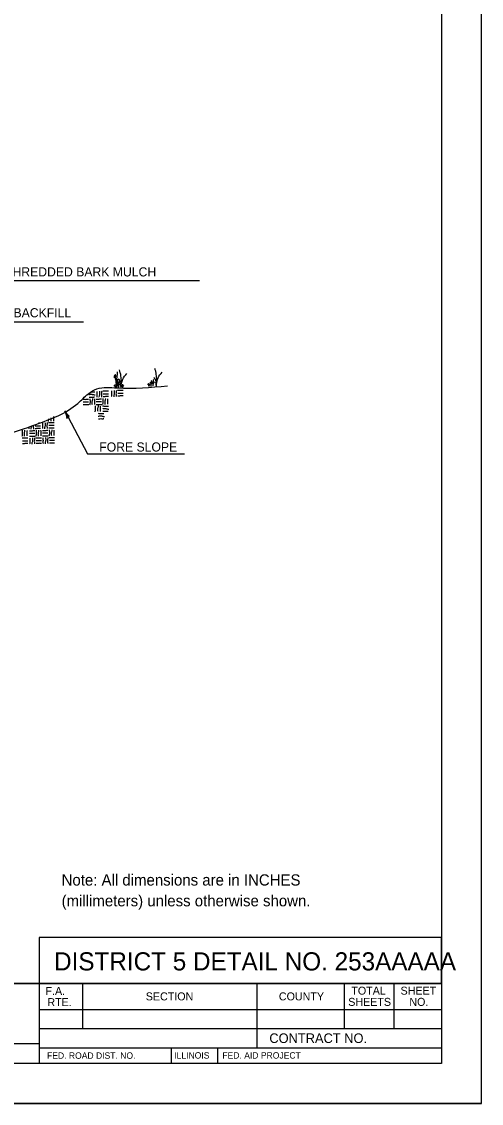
# Model space of a CAD drawing. Extents: x 581737 to 582417, y 498669 to 499109.
# Drawn here: x 582301.7 to 582416.7, y 498668.8 to 498939.3 of the extents above; entities that cross this region are included whole.
import ezdxf

# ---------------------------------------------------------------- set-up
doc = ezdxf.new("R2010")
doc.units = 0
for name, color, linetype in [('Design_PR_Roadway Dimensions', 7, 'Continuous'), ('Level 24', 7, 'Continuous'), ('Level 4', 7, 'Continuous'), ('Level 43', 7, 'Continuous'), ('Sheets_50 Reference Boundary', 7, 'Continuous'), ('Sheets_General Details', 7, 'Continuous'), ('Sheets_Printer Plotting Border', 7, 'Continuous')]:
    doc.layers.add(name, color=color, linetype=linetype)

msp = doc.modelspace()

# ---------------------------------------------------------------- linework, layer by layer
at = {"layer": 'Level 24'}
for points in [[(582254.96, 498838.59), (582265.61, 498836.16), (582275.47, 498834.85), (582283.14, 498834.74), (582297.17, 498835.94), (582305.28, 498838.57), (582315.8, 498843.84), (582318.43, 498846.25), (582320.55, 498847.43), (582325.58, 498847.69), (582338.17, 498848.21)], [(582318.57, 498846.06), (582318.89, 498846.1), (582319.25, 498846.1), (582319.57, 498846.06), (582319.84, 498845.97), (582320.11, 498845.97)], [(582318.6, 498845.42), (582318.96, 498845.42), (582319.46, 498845.42), (582319.82, 498845.42), (582319.96, 498845.47)], [(582318.83, 498843.49), (582318.88, 498843.8), (582318.92, 498844.12), (582318.92, 498844.48), (582318.88, 498844.84), (582318.88, 498844.98)], [(582319, 498846.7), (582319.15, 498846.68), (582319.51, 498846.68), (582319.87, 498846.72), (582320, 498846.72)], [(582319.42, 498843.49), (582319.37, 498843.8), (582319.37, 498844.17), (582319.42, 498844.48), (582319.51, 498844.75), (582319.51, 498845.02)], [(582320.55, 498846.8), (582320.55, 498846.44), (582320.55, 498845.94), (582320.55, 498845.58), (582320.59, 498845.44)], [(582321.18, 498846.89), (582321.23, 498846.57), (582321.23, 498846.21), (582321.18, 498845.9), (582321.09, 498845.62), (582321.09, 498845.35)], [(582321.77, 498846.89), (582321.72, 498846.57), (582321.68, 498846.26), (582321.68, 498845.9), (582321.72, 498845.53), (582321.72, 498845.4)], [(582323.46, 498846.86), (582323.06, 498846.86), (582322.65, 498846.86), (582322.29, 498846.86), (582322.06, 498846.86)], [(582322.06, 498843.55), (582322.1, 498843.87), (582322.15, 498844.18), (582322.15, 498844.54), (582322.1, 498844.9), (582322.1, 498845.04)], [(582323.45, 498846.15), (582323.04, 498846.15), (582322.59, 498846.15), (582322.23, 498846.15), (582322.14, 498846.15)], [(582323.45, 498845.53), (582323.09, 498845.53), (582322.68, 498845.53), (582322.37, 498845.48), (582322.14, 498845.48)], [(582322.65, 498843.55), (582322.6, 498843.87), (582322.6, 498844.23), (582322.65, 498844.54), (582322.74, 498844.81), (582322.74, 498845.08)], [(582323.28, 498843.64), (582323.28, 498844), (582323.28, 498844.5), (582323.28, 498844.86), (582323.23, 498844.99)], [(582324.21, 498846.96), (582324.21, 498846.6), (582324.21, 498846.1), (582324.21, 498845.74), (582324.26, 498845.6)], [(582324.85, 498847.05), (582324.89, 498846.73), (582324.89, 498846.37), (582324.85, 498846.05), (582324.76, 498845.78), (582324.76, 498845.51)], [(582325.43, 498847.05), (582325.39, 498846.73), (582325.34, 498846.42), (582325.34, 498846.05), (582325.39, 498845.69), (582325.39, 498845.56)], [(582327.13, 498847.02), (582326.72, 498847.02), (582326.31, 498847.02), (582325.95, 498847.02), (582325.73, 498847.02)], [(582327.11, 498846.31), (582326.71, 498846.31), (582326.25, 498846.31), (582325.89, 498846.31), (582325.8, 498846.31)], [(582327.12, 498845.69), (582326.76, 498845.69), (582326.35, 498845.69), (582326.03, 498845.64), (582325.81, 498845.64)], [(582317.14, 498843.52), (582317.54, 498843.52), (582317.95, 498843.52), (582318.31, 498843.52), (582318.54, 498843.52)], [(582317.15, 498844.85), (582317.51, 498844.85), (582317.92, 498844.85), (582318.23, 498844.89), (582318.46, 498844.89)], [(582317.15, 498844.23), (582317.56, 498844.23), (582318.01, 498844.23), (582318.37, 498844.23), (582318.46, 498844.23)], [(582320.05, 498843.58), (582320.05, 498843.94), (582320.05, 498844.44), (582320.05, 498844.8), (582320.01, 498844.93)], [(582320.13, 498841.73), (582320.18, 498842.04), (582320.22, 498842.36), (582320.22, 498842.72), (582320.18, 498843.08), (582320.18, 498843.22)], [(582320.36, 498843.58), (582320.77, 498843.58), (582321.18, 498843.58), (582321.54, 498843.58), (582321.76, 498843.58)], [(582320.38, 498844.91), (582320.74, 498844.91), (582321.14, 498844.91), (582321.46, 498844.95), (582321.68, 498844.95)], [(582320.38, 498844.29), (582320.79, 498844.29), (582321.24, 498844.29), (582321.6, 498844.29), (582321.69, 498844.29)], [(582320.84, 498841.79), (582320.8, 498842.1), (582320.8, 498842.46), (582320.84, 498842.78), (582320.93, 498843.05), (582320.93, 498843.32)], [(582321.47, 498841.82), (582321.47, 498842.18), (582321.47, 498842.67), (582321.47, 498843.04), (582321.43, 498843.17)], [(582321.93, 498843.21), (582322.25, 498843.16), (582322.57, 498843.11), (582322.93, 498843.11), (582323.29, 498843.16), (582323.42, 498843.16)], [(582322, 498842.5), (582322.31, 498842.54), (582322.67, 498842.54), (582322.99, 498842.5), (582323.26, 498842.41), (582323.53, 498842.41)], [(582308.43, 498839.33), (582308.48, 498839.65), (582308.52, 498839.95)], [(582309.14, 498839.39), (582309.09, 498839.71), (582309.09, 498840.07), (582309.11, 498840.22)], [(582309.77, 498839.42), (582309.77, 498839.78), (582309.77, 498840.28), (582309.78, 498840.53)], [(582320.84, 498841.36), (582321.16, 498841.31), (582321.47, 498841.27), (582321.83, 498841.27), (582322.19, 498841.31), (582322.33, 498841.31)], [(582320.9, 498840.65), (582321.22, 498840.69), (582321.58, 498840.69), (582321.89, 498840.65), (582322.16, 498840.56), (582322.44, 498840.56)], [(582320.93, 498840.01), (582321.29, 498840.01), (582321.79, 498840.01), (582322.15, 498840.01), (582322.28, 498840.06)], [(582322.02, 498841.86), (582322.39, 498841.86), (582322.88, 498841.86), (582323.24, 498841.86), (582323.38, 498841.91)], [(582301.89, 498835.63), (582301.94, 498835.95), (582301.98, 498836.27), (582301.98, 498836.63), (582301.94, 498836.99), (582301.94, 498837.12)], [(582302.48, 498835.63), (582302.43, 498835.95), (582302.43, 498836.31), (582302.48, 498836.63), (582302.57, 498836.9), (582302.57, 498837.17)], [(582303.11, 498835.72), (582303.11, 498836.09), (582303.11, 498836.58), (582303.11, 498836.94), (582303.06, 498837.08)], [(582303.52, 498837.87), (582303.52, 498837.59), (582303.56, 498837.45)], [(582303.7, 498836.99), (582304.06, 498836.99), (582304.46, 498836.99), (582304.78, 498837.04), (582305.01, 498837.04)], [(582304.19, 498838.14), (582304.15, 498837.9), (582304.06, 498837.63), (582304.06, 498837.36)], [(582304.66, 498838.33), (582304.65, 498838.27), (582304.65, 498837.9), (582304.69, 498837.54), (582304.69, 498837.41)], [(582306.42, 498838.16), (582306.01, 498838.16), (582305.56, 498838.16), (582305.2, 498838.16), (582305.11, 498838.16)], [(582306.42, 498837.54), (582306.06, 498837.54), (582305.65, 498837.54), (582305.34, 498837.49), (582305.11, 498837.49)], [(582305.38, 498835.63), (582305.43, 498835.95), (582305.47, 498836.27), (582305.47, 498836.63), (582305.43, 498836.99), (582305.43, 498837.12)], [(582305.97, 498835.63), (582305.92, 498835.95), (582305.92, 498836.31), (582305.97, 498836.63), (582306.06, 498836.9), (582306.06, 498837.17)], [(582306.43, 498838.87), (582306.02, 498838.87), (582305.99, 498838.87)], [(582306.6, 498835.72), (582306.6, 498836.09), (582306.6, 498836.58), (582306.6, 498836.94), (582306.55, 498837.08)], [(582306.94, 498838.94), (582306.94, 498838.58), (582306.94, 498838.09), (582306.94, 498837.73), (582306.98, 498837.59)], [(582306.98, 498837.06), (582307.34, 498837.06), (582307.75, 498837.06), (582308.07, 498837.11), (582308.29, 498837.11)], [(582307.57, 498839.03), (582307.62, 498838.72), (582307.62, 498838.36), (582307.57, 498838.04), (582307.48, 498837.77), (582307.48, 498837.5)], [(582308.16, 498839.03), (582308.11, 498838.72), (582308.07, 498838.4), (582308.07, 498838.04), (582308.11, 498837.68), (582308.11, 498837.54)], [(582309.85, 498839), (582309.45, 498839), (582309.04, 498839), (582308.68, 498839), (582308.45, 498839)], [(582309.84, 498838.3), (582309.43, 498838.3), (582308.98, 498838.3), (582308.62, 498838.3), (582308.53, 498838.3)], [(582309.84, 498837.67), (582309.48, 498837.67), (582309.07, 498837.67), (582308.76, 498837.63), (582308.53, 498837.63)], [(582308.66, 498835.7), (582308.71, 498836.02), (582308.76, 498836.33), (582308.76, 498836.7), (582308.71, 498837.06), (582308.71, 498837.19)], [(582309.25, 498835.7), (582309.21, 498836.02), (582309.21, 498836.38), (582309.25, 498836.7), (582309.34, 498836.97), (582309.34, 498837.24)], [(582309.88, 498835.79), (582309.88, 498836.15), (582309.88, 498836.65), (582309.88, 498837.01), (582309.84, 498837.15)], [(582303.28, 498835.1), (582302.88, 498835.1), (582302.47, 498835.1), (582302.11, 498835.1), (582301.88, 498835.1)], [(582303.27, 498834.39), (582302.86, 498834.39), (582302.41, 498834.39), (582302.05, 498834.39), (582301.96, 498834.39)], [(582303.69, 498835.66), (582304.09, 498835.66), (582304.5, 498835.66), (582304.86, 498835.66), (582305.09, 498835.66)], [(582303.7, 498836.37), (582304.11, 498836.37), (582304.56, 498836.37), (582304.92, 498836.37), (582305.01, 498836.37)], [(582303.79, 498835.11), (582303.79, 498834.75), (582303.79, 498834.25), (582303.79, 498833.89), (582303.84, 498833.76)], [(582304.42, 498835.2), (582304.47, 498834.88), (582304.47, 498834.52), (582304.42, 498834.21), (582304.33, 498833.94), (582304.33, 498833.67)], [(582305.01, 498835.2), (582304.97, 498834.88), (582304.92, 498834.57), (582304.92, 498834.21), (582304.97, 498833.85), (582304.97, 498833.71)], [(582306.7, 498835.17), (582306.3, 498835.17), (582305.89, 498835.17), (582305.53, 498835.17), (582305.3, 498835.17)], [(582306.69, 498834.46), (582306.28, 498834.46), (582305.83, 498834.46), (582305.47, 498834.46), (582305.38, 498834.46)], [(582306.97, 498835.73), (582307.38, 498835.73), (582307.78, 498835.73), (582308.14, 498835.73), (582308.37, 498835.73)], [(582306.98, 498836.44), (582307.39, 498836.44), (582307.84, 498836.44), (582308.2, 498836.44), (582308.29, 498836.44)], [(582307.08, 498835.18), (582307.08, 498834.82), (582307.08, 498834.32), (582307.08, 498833.96), (582307.12, 498833.82)], [(582307.71, 498835.27), (582307.75, 498834.95), (582307.75, 498834.59), (582307.71, 498834.28), (582307.62, 498834), (582307.62, 498833.73)], [(582308.3, 498835.27), (582308.25, 498834.95), (582308.2, 498834.64), (582308.2, 498834.28), (582308.25, 498833.91), (582308.25, 498833.78)], [(582309.99, 498835.24), (582309.58, 498835.24), (582309.18, 498835.24), (582308.81, 498835.24), (582308.59, 498835.24)], [(582309.97, 498834.53), (582309.57, 498834.53), (582309.12, 498834.53), (582308.76, 498834.53), (582308.67, 498834.53)], [(582303.27, 498833.77), (582302.91, 498833.77), (582302.51, 498833.77), (582302.19, 498833.73), (582301.96, 498833.73)], [(582306.69, 498833.84), (582306.33, 498833.84), (582305.93, 498833.84), (582305.61, 498833.8), (582305.38, 498833.8)], [(582309.98, 498833.91), (582309.62, 498833.91), (582309.21, 498833.91), (582308.89, 498833.86), (582308.67, 498833.86)]]:
    msp.add_spline(points, degree=3, dxfattribs=at)
at = {"layer": 'Level 4'}
for points in [[(582325.56, 498847.73), (582325.34, 498849.42), (582325.26, 498850.68), (582325.23, 498850.93), (582325.15, 498850.93), (582324.88, 498850.19)], [(582325.56, 498847.61), (582325.56, 498849.44), (582325.59, 498850.34), (582325.73, 498851.61), (582325.73, 498851.7)], [(582326.61, 498847.9), (582326.68, 498849.32), (582326.57, 498850.65), (582326.41, 498851.5), (582326.19, 498852.2)], [(582326.59, 498847.81), (582327.02, 498849.89), (582328.06, 498851.28)], [(582335.45, 498848.27), (582335.52, 498849.69), (582335.41, 498851.02), (582335.25, 498851.86), (582335.03, 498852.57)], [(582335.43, 498848.17), (582335.86, 498850.26), (582336.9, 498851.64)], [(582325.21, 498847.78), (582325.01, 498848.19), (582324.79, 498848.29)], [(582325.2, 498847.78), (582325.17, 498848.26), (582325.14, 498848.58)], [(582325.2, 498847.78), (582325.27, 498848.1), (582325.43, 498848.29)], [(582325.56, 498847.58), (582325.59, 498848.28), (582325.71, 498849.31), (582325.84, 498849.77), (582326.02, 498849.92), (582326.19, 498848.94)], [(582325.99, 498847.79), (582325.9, 498848.61), (582325.79, 498848.86)], [(582326.61, 498847.89), (582326.49, 498848.7), (582326.49, 498849.21), (582326.3, 498849.54), (582325.97, 498849.95)], [(582326, 498847.82), (582326.03, 498848.52), (582326.03, 498849.19), (582325.99, 498849.28)], [(582325.99, 498847.75), (582326.08, 498848.37), (582326.21, 498848.61), (582326.3, 498848.77)], [(582327.06, 498847.82), (582326.87, 498848.23), (582326.65, 498848.32)], [(582327.06, 498847.81), (582327.03, 498848.29), (582327, 498848.61)], [(582327.06, 498847.81), (582327.12, 498848.13), (582327.28, 498848.32)], [(582333.63, 498848.06), (582333.44, 498848.47), (582333.22, 498848.57)], [(582333.63, 498848.06), (582333.6, 498848.54), (582333.57, 498848.86)], [(582333.63, 498848.06), (582333.7, 498848.38), (582333.86, 498848.57)], [(582334.14, 498848.1), (582334.04, 498848.92), (582333.93, 498849.17)], [(582334.14, 498848.13), (582334.18, 498848.84), (582334.18, 498849.5), (582334.13, 498849.59)], [(582334.13, 498848.06), (582334.22, 498848.68), (582334.35, 498848.92), (582334.44, 498849.08)], [(582334.65, 498848.24), (582334.55, 498849.06), (582334.44, 498849.31)], [(582334.65, 498848.27), (582334.69, 498848.98), (582334.69, 498849.64), (582334.64, 498849.73)], [(582334.64, 498848.2), (582334.73, 498848.82), (582334.86, 498849.06), (582334.95, 498849.22)], [(582335.45, 498848.26), (582335.33, 498849.06), (582335.33, 498849.58), (582335.14, 498849.9), (582334.81, 498850.31)]]:
    msp.add_spline(points, degree=3, dxfattribs=at)
at = {"layer": 'Level 43'}
for p, q in [((582274.81, 498874.58), (582346.17, 498874.58)), ((582276.56, 498864.25), (582317.21, 498864.25)), ((582312.53, 498841.93), (582318.24, 498831.2)), ((582318.24, 498831.2), (582342.49, 498831.2))]:
    msp.add_line(p, q, dxfattribs=at)
msp.add_lwpolyline([(582313.07, 498840.07), (582313.32, 498840.38), (582313.6, 498840.6), (582313.12, 498841.17), (582312.53, 498841.93), (582312.84, 498840.95)], close=True, dxfattribs=at)
at = {"layer": 'Sheets_50 Reference Boundary'}
msp.add_lwpolyline([(581776.68, 499098.83), (582406.68, 499098.83), (582406.68, 498698.84), (581776.68, 498698.84)], close=True, dxfattribs=at)
at = {"layer": 'Sheets_General Details'}
for p, q in [((582416.68, 498668.84), (582416.68, 499108.84)), ((581776.68, 498698.84), (582406.68, 498698.84)), ((582306.16, 498698.84), (582306.16, 498678.84)), ((582316.96, 498698.84), (582316.96, 498687.53)), ((582360.56, 498698.84), (582360.56, 498682.73)), ((582382.41, 498698.84), (582382.41, 498687.53)), ((582394.82, 498698.84), (582394.82, 498687.53)), ((582306.16, 498692.33), (582406.68, 498692.33)), ((582306.16, 498687.53), (582406.68, 498687.53)), ((582152.16, 498683.84), (582306.16, 498683.84)), ((582306.16, 498682.73), (582406.68, 498682.73)), ((582339.11, 498682.73), (582339.11, 498678.84)), ((582350.71, 498682.73), (582350.71, 498678.84)), ((582416.68, 498668.84), (581736.68, 498668.84))]:
    msp.add_line(p, q, dxfattribs=at)
for points in [[(581776.68, 499098.84), (582406.68, 499098.84), (582406.68, 498678.84), (581776.68, 498678.84)], [(582306.16, 498698.84), (582406.68, 498698.84), (582406.68, 498710.33), (582306.16, 498710.33)]]:
    msp.add_lwpolyline(points, close=True, dxfattribs=at)
at = {"layer": 'Sheets_Printer Plotting Border'}
msp.add_lwpolyline([(581736.68, 498668.84), (582416.68, 498668.84), (582416.68, 499108.84), (581736.68, 499108.84)], close=True, dxfattribs=at)

# ---------------------------------------------------------------- texts
at = {"layer": 'Design_PR_Roadway Dimensions'}
for s, p in [('4" (100 mm) - SHREDDED BARK MULCH', (582278.05, 498875.57)), ('COMPACTED BACKFILL', (582279.39, 498865.35)), ('FORE SLOPE', (582321.15, 498831.79))]:
    msp.add_text(s, height=2.28, dxfattribs=at).set_placement(p)
at = {"layer": 'Sheets_General Details'}
for s, height, p in [('Note: All dimensions are in INCHES', 2.8003, (582311.73, 498723.29)), ('(millimeters) unless otherwise shown.', 2.8003, (582311.73, 498718.09)), ('DISTRICT 5 DETAIL NO. 253AAAAA   ', 4.5381, (582309.85, 498702.07)), ('F.A.', 2, (582307.71, 498695.94)), ('SECTION', 2, (582332.77, 498694.58)), ('COUNTY', 2, (582366.05, 498694.58)), ('TOTAL', 2, (582384.17, 498696.01)), ('SHEET', 2, (582396.47, 498696.01)), ('RTE.', 2, (582308.17, 498693.14)), ('SHEETS', 2, (582383.39, 498693.21)), ('NO.', 2, (582398.67, 498693.21)), ('CONTRACT NO.      ', 2.4, (582363.67, 498683.93)), ('FED. ROAD DIST. NO.  ', 1.6, (582308.09, 498679.98)), ('ILLINOIS', 1.6, (582339.89, 498680.03)), ('FED. AID PROJECT', 1.6, (582351.92, 498680.03))]:
    msp.add_text(s, height=height, dxfattribs=at).set_placement(p)

doc.saveas('drawing.dxf')
